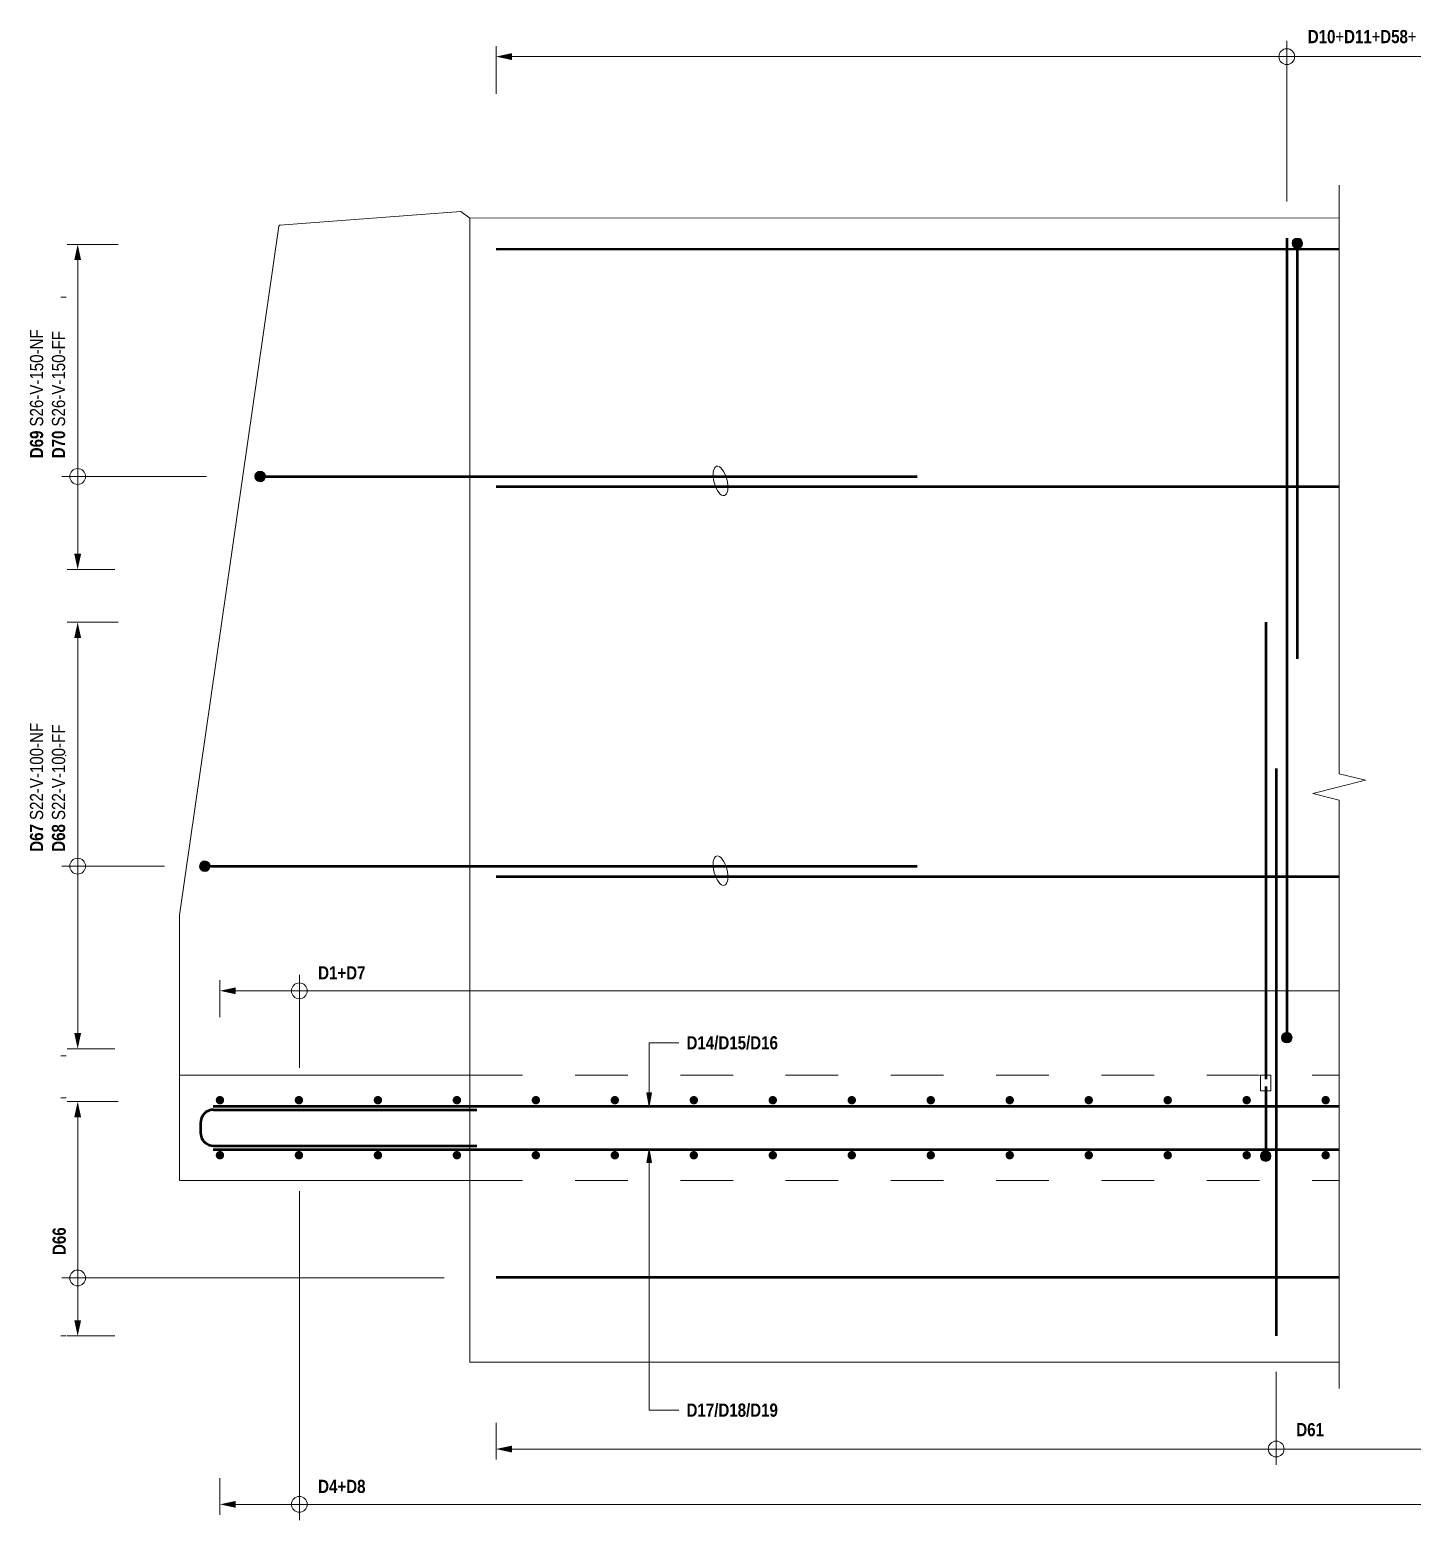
# Model space of a CAD drawing. Header units: metres. Extents: x -3.7 to 3.7, y 2.7 to 12.8.
# Drawn here: x -3.727 to -1.102, y 9.912 to 12.742 of the extents above; entities that cross this region are included whole.
import ezdxf

# ---------------------------------------------------------------- set-up
doc = ezdxf.new("R2010")
doc.units = ezdxf.units.M
doc.linetypes.add('JacobsCenter', pattern=[0.015, 0.009, -0.0015, 0.003, -0.0015])
doc.linetypes.add('JacobsDash', pattern=[0.0045, 0.003, -0.0015])
for name, color, linetype, lineweight in [('A-ANNO-NOTE', 7, 'Continuous', 9), ('A-DETL', 7, 'Continuous', 13), ('A-DETL-GENF', 7, 'Continuous', 9), ('G-ANNO-TEXT', 7, 'Continuous', 9)]:
    doc.layers.add(name, color=color, linetype=linetype, lineweight=lineweight)
doc.styles.add('Arial Narrow', font='ARIALN.TTF', dxfattribs={"height": 0.025})
doc.styles.add('Arial Narrow_B', font='ARIALNB.TTF', dxfattribs={"height": 0.025})

# ---------------------------------------------------------------- blocks, each defined once
blk = doc.blocks.new('B_Det_Reinf_Bar Section_2D - Reo Dot_Scale 20_Section-1695671-DRG-2873135 - SECTION 5')
at = {"layer": 'A-DETL-GENF'}
blk.add_hatch(color=256, dxfattribs=at).paths.add_polyline_path([(0, -0.01), (0.0026, -0.0097), (0.005, -0.0087), (0.0071, -0.0071), (0.0087, -0.005), (0.0097, -0.0026), (0.01, 0), (0.0097, 0.0026), (0.0087, 0.005), (0.0071, 0.0071), (0.005, 0.0087), (0.0026, 0.0097), (0, 0.01), (-0.0026, 0.0097), (-0.005, 0.0087), (-0.0071, 0.0071), (-0.0087, 0.005), (-0.0097, 0.0026), (-0.01, 0), (-0.0097, -0.0026), (-0.0087, -0.005), (-0.0071, -0.0071), (-0.005, -0.0087), (-0.0026, -0.0097)])
for start, end in [(360, 180), (180, 360)]:
    blk.add_arc((0, 0), 0.01, start, end, dxfattribs=at)
blk = doc.blocks.new('T2DExtentArrowReinf1 - Extent-7527130-DRG-2873135 - SECTION 5')
at = {"layer": 'A-DETL-GENF'}
for p, q in [((0.4406, 0), (0.4406, 0.2447)), ((0, -0.01), (0, 0.0771)), ((0.6175, 0.0704), (0.6175, 0)), ((0.03, 0), (0.5875, 0))]:
    blk.add_line(p, q, dxfattribs=at)
blk = doc.blocks.new('T2DExtentArrowReinf1 - Extent-7526880-DRG-2873135 - SECTION 5')
at = {"layer": 'A-DETL-GENF'}
for p, q in [((1.11, 0), (1.11, 0.2753)), ((2.6116, 0.0704), (2.6116, 0)), ((0, -0.01), (0, 0.05)), ((0.03, 0), (2.5816, 0))]:
    blk.add_line(p, q, dxfattribs=at)
blk = doc.blocks.new('T2DExtentArrowReinf1 - Extent-7527518-DRG-2873135 - SECTION 5')
at = {"layer": 'A-DETL-GENF'}
for p, q in [((0.4632, 0), (0.4632, 0.1647)), ((0, -0.01), (0, 0.0771)), ((0.81, 0.0704), (0.81, 0)), ((0.03, 0), (0.78, 0))]:
    blk.add_line(p, q, dxfattribs=at)
blk = doc.blocks.new('T2DExtentArrowReinf1 - Extent-7527661-DRG-2873135 - SECTION 5')
at = {"layer": 'A-DETL-GENF'}
for p, q in [((0.335, 0), (0.335, 0.696)), ((0, -0.01), (0, 0.0771)), ((0.4452, 0.0704), (0.4452, 0)), ((0.03, 0), (0.4152, 0))]:
    blk.add_line(p, q, dxfattribs=at)
blk = doc.blocks.new('ReinfDot - Dot-6252559-DRG-2873135 - SECTION 5')
at = {"layer": 'A-DETL-GENF'}
blk.add_hatch(color=256, dxfattribs=at).paths.add_polyline_path([(0, 0.008), (-0.0021, 0.0077), (-0.004, 0.0069), (-0.0057, 0.0057), (-0.0069, 0.004), (-0.0077, 0.0021), (-0.008, 0), (-0.0077, -0.0021), (-0.0069, -0.004), (-0.0057, -0.0057), (-0.004, -0.0069), (-0.0021, -0.0077), (0, -0.008), (0.0021, -0.0077), (0.004, -0.0069), (0.0057, -0.0057), (0.0069, -0.004), (0.0077, -0.0021), (0.008, 0), (0.0077, 0.0021), (0.0069, 0.004), (0.0057, 0.0057), (0.004, 0.0069), (0.0021, 0.0077)])
blk = doc.blocks.new('T2DExtentArrowReinf1 - Extent-7535146-DRG-2873135 - SECTION 5')
at = {"layer": 'A-DETL-GENF'}
for p, q in [((1.4816, 0), (1.4816, 0.1463)), ((5.5169, 0.0704), (5.5169, 0)), ((0, -0.01), (0, 0.05)), ((0.03, 0), (5.4869, 0))]:
    blk.add_line(p, q, dxfattribs=at)
blk = doc.blocks.new('T2DExtentArrowReinf1 - Extent-7535150-DRG-2873135 - SECTION 5')
at = {"layer": 'A-DETL-GENF'}
for p, q in [((4.2216, 0), (4.2216, 0.1463)), ((5.5169, 0.0704), (5.5169, 0)), ((0, -0.01), (0, 0.05)), ((0.03, 0), (5.4869, 0))]:
    blk.add_line(p, q, dxfattribs=at)
blk = doc.blocks.new('T2DExtentArrowReinf1 - Extent-7535151-DRG-2873135 - SECTION 5')
at = {"layer": 'A-DETL-GENF'}
for p, q in [((2.8516, 0), (2.8516, 0.1463)), ((5.5169, 0.0704), (5.5169, 0)), ((0, -0.01), (0, 0.05)), ((0.03, 0), (5.4869, 0))]:
    blk.add_line(p, q, dxfattribs=at)
blk = doc.blocks.new('T2DExtentArrowReinf1 - Extent-7535156-DRG-2873135 - SECTION 5')
at = {"layer": 'A-DETL-GENF'}
for p, q in [((0.1508, 0), (0.1508, 0.5948)), ((6.6, 0.0704), (6.6, 0)), ((0, -0.01), (0, 0.05)), ((0.03, 0), (6.57, 0))]:
    blk.add_line(p, q, dxfattribs=at)
blk = doc.blocks.new('T2DExtentArrowReinf1 - Extent-7535157-DRG-2873135 - SECTION 5')
at = {"layer": 'A-DETL-GENF'}
for p, q in [((0, 0.01), (0, -0.05)), ((0.03, 0), (2.1258, 0)), ((0.1508, 0), (0.1508, -0.1463)), ((2.324, 0), (6.57, 0)), ((6.6, -0.0704), (6.6, 0))]:
    blk.add_line(p, q, dxfattribs=at)
blk = doc.blocks.new('CS_DET_BreakLine_ViewScale - Std Break-7535160-DRG-2873135 - SECTION 5')
at = {"layer": 'A-DETL-GENF'}
for p, q in [((1.0801, 0.05), (1.0676, 0)), ((1.1051, -0.05), (1.0801, 0.05)), ((1.0676, 0), (-0.05, 0)), ((1.1176, 0), (1.1051, -0.05)), ((2.2351, 0), (1.1176, 0))]:
    blk.add_line(p, q, dxfattribs=at)

msp = doc.modelspace()

# ---------------------------------------------------------------- hatches: boundary and pattern name
at = {"layer": 'A-ANNO-NOTE'}
for points in [[(-2.8117, 12.6848), (-2.8117, 12.6978), (-2.8417, 12.6913)], [(-3.6428, 12.3048), (-3.6298, 12.3048), (-3.6363, 12.3348)], [(-3.6363, 11.7173), (-3.6298, 11.7473), (-3.6428, 11.7473)], [(-3.6428, 11.5873), (-3.6298, 11.5873), (-3.6363, 11.6173)], [(-3.3361, 10.911), (-3.3361, 10.924), (-3.3661, 10.9175)], [(-3.6363, 10.8073), (-3.6298, 10.8373), (-3.6428, 10.8373), (-3.6393, 10.821)], [(-3.6428, 10.6773), (-3.6298, 10.6773), (-3.6363, 10.7073)], [(-3.6363, 10.2621), (-3.6298, 10.2921), (-3.6428, 10.2921)], [(-2.8117, 10.0409), (-2.8117, 10.0539), (-2.8417, 10.0474)], [(-3.3361, 9.9359), (-3.3361, 9.9489), (-3.3661, 9.9424)]]:
    msp.add_hatch(color=256, dxfattribs=at).paths.add_polyline_path(points)
at = {"layer": 'G-ANNO-TEXT'}
for points in [[(-2.5507, 10.6986), (-2.5463, 10.7236), (-2.5551, 10.7236)], [(-2.5507, 10.6163), (-2.5551, 10.5913), (-2.5463, 10.5913)]]:
    msp.add_hatch(color=256, dxfattribs=at).paths.add_polyline_path(points)

# ---------------------------------------------------------------- linework, layer by layer
at = {"layer": 'A-ANNO-NOTE'}
for p, q in [((-2.8417, 12.6713), (-2.8417, 12.7113)), ((-1.34, 12.6914), (-1.34, 12.7214)), ((-2.8117, 12.6913), (-2.8017, 12.6913)), ((-3.6563, 12.3348), (-3.6163, 12.3348)), ((-3.6363, 12.3048), (-3.6363, 12.2948)), ((-3.6364, 11.8941), (-3.6664, 11.8941)), ((-3.6363, 11.7473), (-3.6363, 11.7573)), ((-3.6163, 11.7173), (-3.6563, 11.7173)), ((-3.6563, 11.6173), (-3.6163, 11.6173)), ((-3.6363, 11.5873), (-3.6363, 11.5773)), ((-3.6364, 11.1541), (-3.6664, 11.1541)), ((-3.3661, 10.9375), (-3.3661, 10.8975)), ((-3.2153, 10.9176), (-3.2153, 10.9476)), ((-3.3361, 10.9175), (-3.3261, 10.9175)), ((-3.6363, 10.8373), (-3.6363, 10.8473)), ((-3.6163, 10.8073), (-3.6563, 10.8073)), ((-3.6563, 10.7073), (-3.6163, 10.7073)), ((-3.6363, 10.6773), (-3.6363, 10.6673)), ((-3.6364, 10.3723), (-3.6664, 10.3723)), ((-3.6363, 10.2921), (-3.6363, 10.3021)), ((-3.6163, 10.2621), (-3.6563, 10.2621)), ((-2.8417, 10.0274), (-2.8417, 10.0674)), ((-2.8417, 10.0274), (-2.8417, 10.0674)), ((-2.8417, 10.0274), (-2.8417, 10.0674)), ((-2.8117, 10.0474), (-2.8017, 10.0474)), ((-2.8117, 10.0474), (-2.8017, 10.0474)), ((-2.8117, 10.0474), (-2.8017, 10.0474)), ((-1.36, 10.0473), (-1.36, 10.0173)), ((-3.3661, 9.9224), (-3.3661, 9.9624)), ((-3.3361, 9.9424), (-3.3261, 9.9424)), ((-3.2153, 9.9423), (-3.2153, 9.9123))]:
    msp.add_line(p, q, dxfattribs=at)
for centre in [(-1.34, 12.6913), (-1.34, 12.6913), (-3.6363, 11.8941), (-3.6363, 11.8941), (-3.6363, 11.1541), (-3.6363, 11.1541), (-3.2153, 10.9175), (-3.2153, 10.9175), (-3.6363, 10.3723), (-3.6363, 10.3723), (-1.36, 10.0474), (-1.36, 10.0474), (-3.2153, 9.9424), (-3.2153, 9.9424)]:
    msp.add_circle(centre, 0.015, dxfattribs=at)
at = {"layer": 'A-DETL', "lineweight": 18}
for p, q in [((-3.2523, 12.3711), (-2.9083, 12.3974)), ((-2.9083, 12.3974), (-2.8917, 12.3848)), ((-3.2543, 12.3692), (-3.4431, 11.0612)), ((-3.2523, 12.3711), (-3.2543, 12.3692)), ((-1.2403, 12.385), (-2.8917, 12.3848)), ((-2.8917, 12.3848), (-2.8917, 10.7573)), ((-3.4431, 11.0612), (-3.4431, 10.5573)), ((-3.4431, 10.7573), (-2.8917, 10.7573)), ((-2.8917, 10.7573), (-2.8917, 10.2121)), ((-3.4431, 10.5573), (-2.8917, 10.5573)), ((-2.8917, 10.2121), (-1.2403, 10.2121))]:
    msp.add_line(p, q, dxfattribs=at)
at = {"layer": 'A-DETL', "lineweight": 50}
for p, q in [((-1.34, 12.3464), (-1.34, 10.8386)), ((-1.2403, 12.3254), (-2.8417, 12.3251)), ((-1.32, 12.3368), (-1.32, 11.5476)), ((-3.2898, 11.8941), (-2.0417, 11.8941)), ((-1.2403, 11.8741), (-2.8417, 11.8741)), ((-1.38, 11.6173), (-1.38, 10.7498)), ((-1.36, 11.3399), (-1.36, 10.2621)), ((-3.3948, 11.1541), (-2.0417, 11.1541)), ((-1.2403, 11.1341), (-2.8417, 11.1341)), ((-1.38, 10.7355), (-1.38, 10.6036)), ((-3.3789, 10.6986), (-1.2403, 10.6986)), ((-3.3781, 10.6917), (-2.8781, 10.6917)), ((-3.4031, 10.6672), (-3.4031, 10.6487)), ((-3.3789, 10.6163), (-1.2403, 10.6163)), ((-3.3781, 10.6232), (-2.8781, 10.6232)), ((-2.8417, 10.3737), (-1.2403, 10.3737))]:
    msp.add_line(p, q, dxfattribs=at)
at = {"layer": 'A-DETL', "color": 7, "lineweight": 9, "true_color": 0xffffff}
for p, q in [((-3.6583, 12.2348), (-3.6683, 12.2348)), ((-3.6583, 11.3641), (-3.6683, 11.3641)), ((-3.6583, 10.7941), (-3.6683, 10.7941)), ((-3.6583, 10.7141), (-3.6683, 10.7141)), ((-3.6583, 10.2621), (-3.6683, 10.2621))]:
    msp.add_line(p, q, dxfattribs=at)
at = {"layer": 'A-DETL', "linetype": 'JacobsDash', "lineweight": 18}
for p, q in [((-2.8917, 10.7573), (-1.2403, 10.7573)), ((-2.8917, 10.5573), (-1.2403, 10.5573))]:
    msp.add_line(p, q, dxfattribs=at)
at = {"layer": 'A-DETL', "linetype": 'JacobsCenter', "lineweight": 18}
for p, q in [((-1.39, 10.7573), (-1.37, 10.7573)), ((-1.39, 10.7273), (-1.39, 10.7573)), ((-1.37, 10.7573), (-1.37, 10.7273)), ((-1.37, 10.7273), (-1.39, 10.7273))]:
    msp.add_line(p, q, dxfattribs=at)
at = {"layer": 'A-DETL', "lineweight": 50}
for centre, start, end in [((-3.3781, 10.6667), 90, 181.1477), ((-3.3781, 10.6482), 178.8523, 270)]:
    msp.add_arc(centre, 0.025, start, end, dxfattribs=at)
at = {"layer": 'A-DETL'}
for centre in [(-2.4155, 11.8856), (-2.4155, 11.1456)]:
    msp.add_ellipse(centre, major_axis=(-0.0074, 0.0278), ratio=0.434783, dxfattribs=at)
at = {"layer": 'G-ANNO-TEXT'}
for p, q in [((-2.5507, 10.8188), (-2.4949, 10.8188)), ((-2.5507, 10.6986), (-2.5507, 10.8188)), ((-2.5463, 10.7236), (-2.5551, 10.7236)), ((-2.5551, 10.7236), (-2.5507, 10.6986)), ((-2.5507, 10.6986), (-2.5463, 10.7236)), ((-2.5507, 10.6163), (-2.5551, 10.5913)), ((-2.5463, 10.5913), (-2.5507, 10.6163)), ((-2.5507, 10.6163), (-2.5507, 10.1213)), ((-2.5551, 10.5913), (-2.5463, 10.5913)), ((-2.5507, 10.1213), (-2.4949, 10.1213))]:
    msp.add_line(p, q, dxfattribs=at)

# ---------------------------------------------------------------- block references
at = {"layer": 'A-DETL-GENF'}
for name, p, rotation in [('T2DExtentArrowReinf1 - Extent-7526880-DRG-2873135 - SECTION 5', (-0.23, 12.6913), 180), ('CS_DET_BreakLine_ViewScale - Std Break-7535160-DRG-2873135 - SECTION 5', (-1.2403, 10.2121), 89.99999999999991), ('B_Det_Reinf_Bar Section_2D - Reo Dot_Scale 20_Section-1695671-DRG-2873135 - SECTION 5', (-1.32, 12.3368), 359.0000000000005), ('T2DExtentArrowReinf1 - Extent-7527130-DRG-2873135 - SECTION 5', (-3.6363, 12.3348), 270.0000000000076), ('B_Det_Reinf_Bar Section_2D - Reo Dot_Scale 20_Section-1695671-DRG-2873135 - SECTION 5', (-3.2898, 11.8941), 359.0000000000005), ('T2DExtentArrowReinf1 - Extent-7527518-DRG-2873135 - SECTION 5', (-3.6363, 11.6173), 270.0000000000076), ('B_Det_Reinf_Bar Section_2D - Reo Dot_Scale 20_Section-1695671-DRG-2873135 - SECTION 5', (-3.3948, 11.1541), 359.0000000000005), ('T2DExtentArrowReinf1 - Extent-7527661-DRG-2873135 - SECTION 5', (-3.6363, 10.7073), 270.0000000000076), ('ReinfDot - Dot-6252559-DRG-2873135 - SECTION 5', (-3.3661, 10.7098), 180), ('ReinfDot - Dot-6252559-DRG-2873135 - SECTION 5', (-3.2161, 10.7098), 180), ('ReinfDot - Dot-6252559-DRG-2873135 - SECTION 5', (-3.0661, 10.7098), 180), ('ReinfDot - Dot-6252559-DRG-2873135 - SECTION 5', (-2.9161, 10.7098), 180), ('ReinfDot - Dot-6252559-DRG-2873135 - SECTION 5', (-2.7661, 10.7098), 180), ('ReinfDot - Dot-6252559-DRG-2873135 - SECTION 5', (-2.6161, 10.7098), 180), ('ReinfDot - Dot-6252559-DRG-2873135 - SECTION 5', (-2.4661, 10.7098), 180), ('ReinfDot - Dot-6252559-DRG-2873135 - SECTION 5', (-2.3161, 10.7098), 180), ('ReinfDot - Dot-6252559-DRG-2873135 - SECTION 5', (-2.1661, 10.7098), 180), ('ReinfDot - Dot-6252559-DRG-2873135 - SECTION 5', (-2.0161, 10.7098), 180), ('ReinfDot - Dot-6252559-DRG-2873135 - SECTION 5', (-1.8661, 10.7098), 180), ('ReinfDot - Dot-6252559-DRG-2873135 - SECTION 5', (-1.7161, 10.7098), 180), ('ReinfDot - Dot-6252559-DRG-2873135 - SECTION 5', (-1.5661, 10.7098), 180), ('ReinfDot - Dot-6252559-DRG-2873135 - SECTION 5', (-1.4161, 10.7098), 180), ('ReinfDot - Dot-6252559-DRG-2873135 - SECTION 5', (-1.2661, 10.7098), 180), ('ReinfDot - Dot-6252559-DRG-2873135 - SECTION 5', (-3.3661, 10.6053), 180), ('ReinfDot - Dot-6252559-DRG-2873135 - SECTION 5', (-3.2161, 10.6053), 180), ('ReinfDot - Dot-6252559-DRG-2873135 - SECTION 5', (-3.0661, 10.6053), 180), ('ReinfDot - Dot-6252559-DRG-2873135 - SECTION 5', (-2.9161, 10.6053), 180), ('ReinfDot - Dot-6252559-DRG-2873135 - SECTION 5', (-2.7661, 10.6053), 180), ('ReinfDot - Dot-6252559-DRG-2873135 - SECTION 5', (-2.6161, 10.6053), 180), ('ReinfDot - Dot-6252559-DRG-2873135 - SECTION 5', (-2.4661, 10.6053), 180), ('ReinfDot - Dot-6252559-DRG-2873135 - SECTION 5', (-2.3161, 10.6053), 180), ('ReinfDot - Dot-6252559-DRG-2873135 - SECTION 5', (-2.1661, 10.6053), 180), ('ReinfDot - Dot-6252559-DRG-2873135 - SECTION 5', (-2.0161, 10.6053), 180), ('ReinfDot - Dot-6252559-DRG-2873135 - SECTION 5', (-1.8661, 10.6053), 180), ('ReinfDot - Dot-6252559-DRG-2873135 - SECTION 5', (-1.7161, 10.6053), 180), ('ReinfDot - Dot-6252559-DRG-2873135 - SECTION 5', (-1.5661, 10.6053), 180), ('ReinfDot - Dot-6252559-DRG-2873135 - SECTION 5', (-1.4161, 10.6053), 180), ('ReinfDot - Dot-6252559-DRG-2873135 - SECTION 5', (-1.2661, 10.6053), 180)]:
    msp.add_blockref(name, p, dxfattribs=dict(at, rotation=rotation))
for name, p in [('T2DExtentArrowReinf1 - Extent-7535157-DRG-2873135 - SECTION 5', (-3.3661, 10.9175)), ('B_Det_Reinf_Bar Section_2D - Reo Dot_Scale 20_Section-1695671-DRG-2873135 - SECTION 5', (-1.34, 10.8286)), ('B_Det_Reinf_Bar Section_2D - Reo Dot_Scale 20_Section-1695671-DRG-2873135 - SECTION 5', (-1.38, 10.6036)), ('T2DExtentArrowReinf1 - Extent-7535156-DRG-2873135 - SECTION 5', (-3.3661, 9.9424)), ('T2DExtentArrowReinf1 - Extent-7535146-DRG-2873135 - SECTION 5', (-2.8417, 10.0474)), ('T2DExtentArrowReinf1 - Extent-7535150-DRG-2873135 - SECTION 5', (-2.8417, 10.0474)), ('T2DExtentArrowReinf1 - Extent-7535151-DRG-2873135 - SECTION 5', (-2.8417, 10.0474))]:
    msp.add_blockref(name, p, dxfattribs=at)

# ---------------------------------------------------------------- texts
at = {"layer": 'G-ANNO-TEXT', "insert": (-1.3, 12.7418), "char_height": 0.025, "attachment_point": 1, "style": 'Arial Narrow_B', "bg_fill": 3, "box_fill_scale": 1, "bg_fill_color": 256, "bg_fill_transparency": 0}
msp.add_mtext('D10', dxfattribs=at)
at = {"layer": 'G-ANNO-TEXT', "char_height": 0.025, "attachment_point": 1, "rotation": 90, "style": 'Arial Narrow_B', "bg_fill": 3, "box_fill_scale": 1, "bg_fill_color": 256, "bg_fill_transparency": 0}
for s, insert in [('D69', (-3.7269, 11.9287)), ('D67', (-3.7269, 11.1815))]:
    msp.add_mtext(s, dxfattribs=dict(at, insert=insert))

# ---------------------------------------------------------------- next in the draw order: texts
at = {"layer": 'G-ANNO-TEXT', "char_height": 0.025, "attachment_point": 1, "bg_fill": 3, "box_fill_scale": 1, "bg_fill_color": 256, "bg_fill_transparency": 0}
for s, insert, style in [('+', (-1.2477, 12.7418), 'Arial Narrow'), ('D1+D7', (-3.1796, 10.9641), 'Arial Narrow_B'), ('D14/D15/D16', (-2.4799, 10.8313), 'Arial Narrow_B'), ('D17/D18/D19', (-2.4799, 10.1338), 'Arial Narrow_B'), ('D61', (-1.3219, 10.0968), 'Arial Narrow_B'), ('D4+D8', (-3.1796, 9.989), 'Arial Narrow_B')]:
    msp.add_mtext(s, dxfattribs=dict(at, insert=insert, style=style))
at = {"layer": 'G-ANNO-TEXT', "char_height": 0.025, "attachment_point": 1, "rotation": 90, "bg_fill": 3, "box_fill_scale": 1, "bg_fill_color": 256, "bg_fill_transparency": 0}
for s, insert, style in [(' S26-V-150-NF', (-3.7269, 11.9809), 'Arial Narrow'), ('D70', (-3.6852, 11.9287), 'Arial Narrow_B'), (' S22-V-100-NF', (-3.7269, 11.2338), 'Arial Narrow'), ('D68 ', (-3.6852, 11.1815), 'Arial Narrow_B'), ('D66', (-3.6839, 10.4158), 'Arial Narrow_B')]:
    msp.add_mtext(s, dxfattribs=dict(at, insert=insert, style=style))

# ---------------------------------------------------------------- next in the draw order: texts
at = {"layer": 'G-ANNO-TEXT', "insert": (-1.2312, 12.7418), "char_height": 0.025, "attachment_point": 1, "style": 'Arial Narrow_B', "bg_fill": 3, "box_fill_scale": 1, "bg_fill_color": 256, "bg_fill_transparency": 0}
msp.add_mtext('D11', dxfattribs=at)
at = {"layer": 'G-ANNO-TEXT', "char_height": 0.025, "attachment_point": 1, "rotation": 90, "style": 'Arial Narrow', "bg_fill": 3, "box_fill_scale": 1, "bg_fill_color": 256, "bg_fill_transparency": 0}
for s, insert in [(' S26-V-150-FF', (-3.6852, 11.9809)), ('S22-V-100-FF', (-3.6852, 11.2417))]:
    msp.add_mtext(s, dxfattribs=dict(at, insert=insert))

# ---------------------------------------------------------------- next in the draw order: texts
at = {"layer": 'G-ANNO-TEXT', "insert": (-1.1789, 12.7418), "char_height": 0.025, "attachment_point": 1, "style": 'Arial Narrow', "bg_fill": 3, "box_fill_scale": 1, "bg_fill_color": 256, "bg_fill_transparency": 0}
msp.add_mtext('+', dxfattribs=at)

# ---------------------------------------------------------------- next in the draw order: texts
at = {"layer": 'G-ANNO-TEXT', "insert": (-1.1624, 12.7418), "char_height": 0.025, "attachment_point": 1, "style": 'Arial Narrow_B', "bg_fill": 3, "box_fill_scale": 1, "bg_fill_color": 256, "bg_fill_transparency": 0}
msp.add_mtext('D58', dxfattribs=at)

# ---------------------------------------------------------------- next in the draw order: texts
at = {"layer": 'G-ANNO-TEXT', "insert": (-1.1102, 12.7418), "char_height": 0.025, "attachment_point": 1, "style": 'Arial Narrow', "bg_fill": 3, "box_fill_scale": 1, "bg_fill_color": 256, "bg_fill_transparency": 0}
msp.add_mtext('+', dxfattribs=at)

doc.saveas('drawing.dxf')
